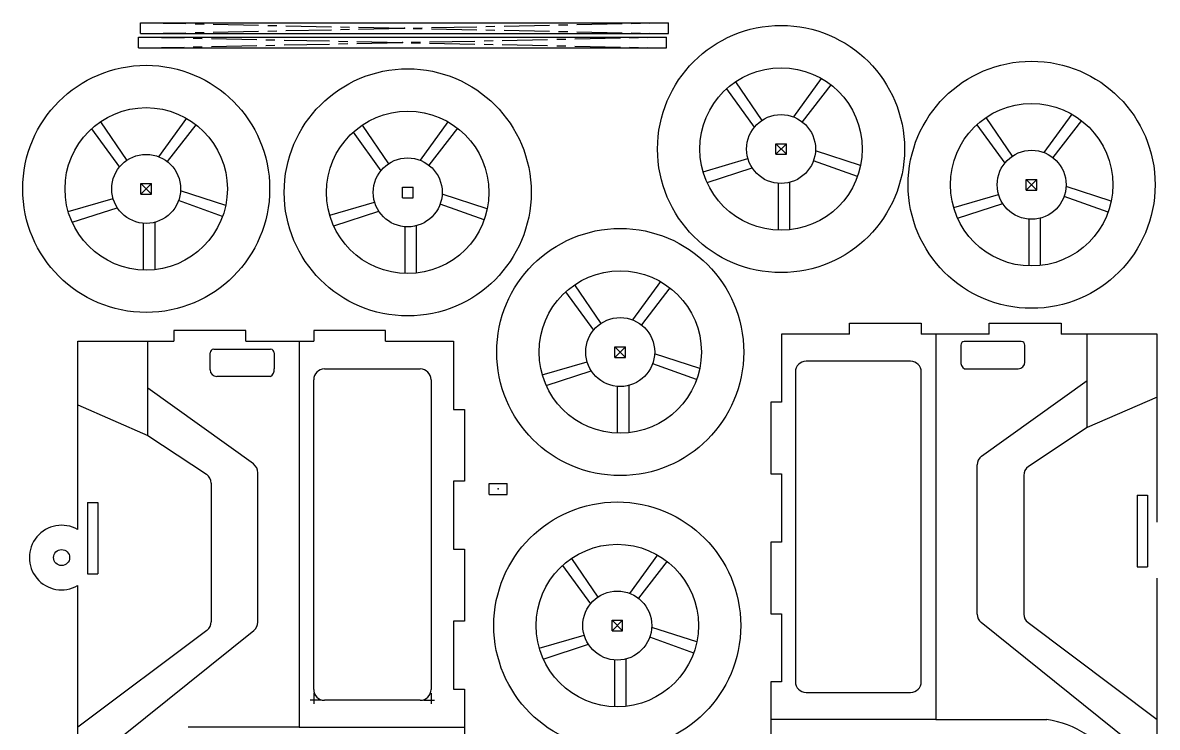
# Model space of a CAD drawing. Header units: millimetres. Extents: x 0 to 627, y -7 to 442.
# Drawn here: x -0.4 to 316.6, y 203 to 399.7 of the extents above; entities that cross this region are included whole.
import ezdxf

# ---------------------------------------------------------------- set-up
doc = ezdxf.new("R2010")
doc.units = ezdxf.units.MM
doc.header["$PDSIZE"] = -1
doc.linetypes.add('CENTERX2', pattern=[20.32, 12.7, -2.54, 2.54, -2.54])

msp = doc.modelspace()

# ---------------------------------------------------------------- linework, layer by layer
at = {"color": 7, "linetype": 'Continuous'}
for p, q in [((32.54, 396.62), (32.54, 399.68)), ((32.54, 399.68), (180.04, 399.68)), ((180.04, 396.62), (180.04, 399.68)), ((32.54, 396.62), (180.04, 396.62)), ((32.02, 392.62), (32.02, 395.68)), ((32.02, 395.68), (179.52, 395.68)), ((179.52, 392.62), (179.52, 395.68)), ((32.02, 392.62), (179.52, 392.62)), ((222.75, 384.12), (214.96, 373.41)), ((196.24, 381.19), (204.02, 370.48)), ((198.76, 383.18), (206.1, 372.38)), ((225.41, 382.34), (217.41, 372.03)), ((292.76, 374.15), (284.97, 363.43)), ((21.38, 372.05), (28.71, 361.25)), ((45.36, 372.99), (37.58, 362.28)), ((48.03, 371.21), (40.03, 360.9)), ((94.45, 371.07), (101.79, 360.27)), ((118.44, 372.01), (110.65, 361.3)), ((266.25, 371.21), (274.03, 360.5)), ((268.77, 373.2), (276.11, 362.41)), ((295.42, 372.36), (287.42, 362.05)), ((18.86, 370.06), (26.64, 359.35)), ((91.93, 369.08), (99.71, 358.37)), ((121.1, 370.23), (113.1, 359.92)), ((210.04, 362.94), (210.04, 365.89)), ((210.04, 365.89), (212.99, 365.89)), ((212.99, 362.94), (212.99, 365.89)), ((189.73, 358.09), (202.26, 361.73)), ((210.04, 362.94), (212.99, 362.94)), ((233.72, 359.82), (221.13, 363.91)), ((190.84, 355.08), (203.43, 359.17)), ((232.85, 356.73), (220.57, 361.15)), ((214, 341.87), (214, 355.11)), ((280.04, 352.96), (280.04, 355.91)), ((280.04, 355.91), (282.99, 355.91)), ((282.99, 352.96), (282.99, 355.91)), ((32.65, 351.81), (32.65, 354.76)), ((32.65, 354.76), (35.6, 354.76)), ((35.6, 351.81), (35.6, 354.76)), ((56.34, 348.69), (43.75, 352.78)), ((105.73, 350.83), (105.73, 353.78)), ((105.73, 353.78), (108.68, 353.78)), ((108.68, 350.83), (108.68, 353.78)), ((210.8, 341.74), (210.8, 354.79)), ((280.04, 352.96), (282.99, 352.96)), ((303.73, 349.84), (291.14, 353.94)), ((12.34, 346.96), (24.88, 350.6)), ((32.65, 351.81), (35.6, 351.81)), ((55.47, 345.6), (43.19, 350.02)), ((85.42, 345.98), (97.95, 349.62)), ((105.73, 350.83), (108.68, 350.83)), ((128.54, 344.62), (116.26, 349.05)), ((129.41, 347.71), (116.82, 351.8)), ((259.74, 348.11), (272.27, 351.75)), ((260.85, 345.1), (273.44, 349.19)), ((302.86, 346.76), (290.58, 351.18)), ((13.46, 343.95), (26.05, 348.04)), ((86.53, 342.97), (99.12, 347.06)), ((33.42, 330.61), (33.42, 343.67)), ((36.62, 330.74), (36.62, 343.98)), ((106.49, 329.64), (106.49, 342.69)), ((109.69, 329.76), (109.69, 343)), ((280.81, 331.77), (280.81, 344.82)), ((284.01, 331.89), (284.01, 345.14)), ((177.81, 327.45), (170.03, 316.73)), ((151.3, 324.51), (159.09, 313.8)), ((153.82, 326.5), (161.16, 315.71)), ((180.48, 325.66), (172.48, 315.35)), ((230.63, 315.78), (250.68, 315.78)), ((230.63, 312.75), (230.63, 315.78)), ((250.68, 315.78), (250.68, 312.75)), ((269.68, 315.78), (289.73, 315.78)), ((269.68, 312.75), (269.68, 315.78)), ((289.73, 315.78), (289.73, 312.75)), ((14.99, 310.73), (41.89, 310.73)), ((14.99, 258.18), (14.99, 310.73)), ((34.6, 284.47), (34.6, 310.73)), ((61.94, 313.78), (41.89, 313.78)), ((41.89, 313.78), (41.89, 310.73)), ((61.94, 310.73), (61.94, 313.78)), ((61.94, 310.73), (80.94, 310.73)), ((76.85, 310.73), (76.85, 202.98)), ((100.99, 313.78), (80.94, 313.78)), ((80.94, 313.78), (80.94, 310.73)), ((100.99, 310.73), (100.99, 313.78)), ((100.99, 310.73), (119.99, 310.73)), ((119.99, 310.73), (119.99, 291.73)), ((230.63, 312.75), (211.63, 312.75)), ((211.63, 312.75), (211.63, 293.75)), ((269.68, 312.75), (250.68, 312.75)), ((254.77, 312.89), (254.77, 205.14)), ((316.63, 312.75), (289.73, 312.75)), ((297.03, 286.64), (297.03, 312.89)), ((316.63, 260.21), (316.63, 312.75)), ((52.99, 308.5), (68.91, 308.5)), ((165.1, 306.26), (165.1, 309.21)), ((165.1, 309.21), (168.05, 309.21)), ((168.05, 306.26), (168.05, 309.21)), ((261.71, 309.66), (261.71, 305.18)), ((278.63, 310.66), (262.71, 310.66)), ((279.63, 304.95), (279.63, 309.66)), ((51.99, 302.79), (51.99, 307.5)), ((69.91, 307.5), (69.91, 303.01)), ((144.79, 301.41), (157.32, 305.05)), ((165.1, 306.26), (168.05, 306.26)), ((187.92, 300.06), (175.64, 304.48)), ((188.79, 303.14), (176.19, 307.24)), ((247.68, 305.18), (218.5, 305.18)), ((83.94, 303.01), (110.72, 303.01)), ((145.9, 298.4), (158.5, 302.49)), ((215.5, 302.18), (215.5, 215.7)), ((250.68, 215.7), (250.68, 302.18)), ((262.74, 303.07), (277.75, 303.07)), ((68.89, 300.9), (53.87, 300.9)), ((80.94, 213.53), (80.94, 300.01)), ((113.72, 300.01), (113.72, 213.53)), ((165.86, 285.07), (165.86, 298.12)), ((169.07, 285.19), (169.07, 298.44)), ((267.53, 278.66), (297.03, 299.79)), ((64.09, 276.5), (34.6, 297.63)), ((316.63, 295.15), (297.03, 286.64)), ((14.99, 292.99), (34.6, 284.47)), ((119.99, 291.73), (123.04, 291.73)), ((123.04, 291.73), (123.04, 271.68)), ((211.63, 293.75), (208.61, 293.75)), ((208.61, 293.75), (208.61, 273.7)), ((297.03, 286.64), (280.65, 275.76)), ((34.6, 284.47), (50.97, 273.6)), ((266.28, 234.54), (266.28, 276.22)), ((65.34, 232.37), (65.34, 274.06)), ((208.61, 273.7), (211.63, 273.7)), ((211.63, 273.7), (211.63, 254.7)), ((279.31, 273.26), (279.31, 234.6)), ((52.31, 271.1), (52.31, 232.44)), ((123.04, 271.68), (119.99, 271.68)), ((119.99, 271.68), (119.99, 252.68)), ((129.98, 268.01), (129.98, 271.06)), ((129.98, 271.06), (134.98, 271.06)), ((134.98, 268.01), (134.98, 271.06)), ((129.98, 268.01), (134.98, 268.01)), ((310.98, 267.75), (313.93, 267.75)), ((310.98, 267.75), (310.98, 247.8)), ((313.93, 267.75), (313.93, 247.8)), ((17.69, 265.73), (20.64, 265.73)), ((17.69, 265.73), (17.69, 245.78)), ((20.64, 265.73), (20.64, 245.78)), ((211.63, 254.7), (208.61, 254.7)), ((208.61, 254.7), (208.61, 234.65)), ((119.99, 252.68), (123.04, 252.68)), ((123.04, 252.68), (123.04, 232.63)), ((176.99, 251.09), (169.2, 240.37)), ((150.48, 248.16), (158.27, 237.44)), ((153, 250.14), (160.34, 239.35)), ((179.66, 249.31), (171.66, 238.99)), ((310.98, 247.8), (313.93, 247.8)), ((17.69, 245.78), (20.64, 245.78)), ((316.63, 60.21), (316.63, 244.57)), ((14.99, 58.18), (14.99, 242.55)), ((208.61, 234.65), (211.63, 234.65)), ((211.63, 234.65), (211.63, 215.65)), ((123.04, 232.63), (119.99, 232.63)), ((119.99, 232.63), (119.99, 213.63)), ((164.28, 229.91), (164.28, 232.86)), ((164.28, 232.86), (167.23, 232.86)), ((167.23, 229.91), (167.23, 232.86)), ((316.63, 192.7), (267.4, 232.2)), ((280.51, 232.2), (316.63, 205.14)), ((51.11, 230.03), (14.99, 202.98)), ((14.99, 190.54), (64.22, 230.03)), ((143.97, 225.05), (156.5, 228.69)), ((164.28, 229.91), (167.23, 229.91)), ((187.97, 226.79), (175.37, 230.88)), ((145.08, 222.04), (157.68, 226.14)), ((187.1, 223.7), (174.82, 228.12)), ((168.25, 208.84), (168.25, 222.08)), ((165.04, 208.71), (165.04, 221.76)), ((211.63, 215.65), (208.61, 215.65)), ((208.61, 215.65), (208.61, 195.6)), ((80.94, 212.53), (80.94, 209.53)), ((113.72, 212.53), (113.72, 209.53)), ((119.99, 213.63), (123.04, 213.63)), ((123.04, 213.63), (123.04, 193.58)), ((218.5, 212.7), (247.68, 212.7)), ((82.94, 210.53), (79.94, 210.53)), ((110.72, 210.53), (83.94, 210.53)), ((111.72, 210.53), (114.72, 210.53)), ((76.85, 202.98), (45.84, 202.98)), ((76.85, 202.98), (123.04, 202.98)), ((254.77, 205.14), (208.61, 205.14)), ((254.77, 205.14), (285.78, 205.14))]:
    msp.add_line(p, q, dxfattribs=at)
at = {"color": 7, "linetype": 'CENTERX2'}
for p, q in [((32.54, 396.62), (180.04, 399.68)), ((32.54, 399.68), (180.04, 396.62)), ((32.02, 392.62), (179.52, 395.68)), ((32.02, 395.68), (179.52, 392.62)), ((210.04, 362.94), (212.99, 365.89)), ((210.04, 365.89), (212.99, 362.94)), ((280.04, 352.96), (282.99, 355.91)), ((280.04, 355.91), (282.99, 352.96)), ((32.65, 351.81), (35.6, 354.76)), ((32.65, 354.76), (35.6, 351.81)), ((165.1, 306.26), (168.05, 309.21)), ((165.1, 309.21), (168.05, 306.26)), ((164.28, 229.91), (167.23, 232.86)), ((164.28, 232.86), (167.23, 229.91))]:
    msp.add_line(p, q, dxfattribs=at)
at = {"color": 7, "linetype": 'Continuous'}
for centre, radius in [((211.51, 364.42), 34.5), ((34.13, 353.29), 34.5), ((107.2, 352.31), 34.5), ((211.51, 364.42), 22.68), ((281.52, 354.44), 34.5), ((34.13, 353.29), 22.68), ((107.2, 352.31), 22.68), ((281.52, 354.44), 22.68), ((211.51, 364.42), 9.63), ((34.13, 353.29), 9.63), ((107.2, 352.31), 9.63), ((281.52, 354.44), 9.63), ((166.57, 307.74), 34.5), ((166.57, 307.74), 22.68), ((166.57, 307.74), 9.63), ((165.75, 231.38), 34.5), ((165.75, 231.38), 22.68), ((10.5, 250.36), 2.25), ((165.75, 231.38), 9.63)]:
    msp.add_circle(centre, radius, dxfattribs=at)
for centre, radius, start, end in [((52.99, 307.5), 1, 90, 180), ((68.91, 307.5), 1, 0, 90), ((262.71, 309.66), 1, 90, 180), ((278.63, 309.66), 1, 0, 90), ((218.5, 302.18), 3, 90, 180), ((247.68, 302.18), 3, 0, 90), ((263.89, 304.93), 2.19, 173.5278, 238.3567), ((277.75, 304.95), 1.88, 270, 0), ((53.87, 302.79), 1.88, 180, 270), ((67.74, 302.77), 2.19, 301.6433, 6.4722), ((83.94, 300.01), 3, 90, 180), ((110.72, 300.01), 3, 0, 90), ((62.34, 274.06), 3, 0, 54.3795), ((269.28, 276.22), 3, 125.6205, 180), ((49.31, 271.1), 3, 0, 56.4182), ((282.31, 273.26), 3, 123.5818, 180), ((10.5, 250.36), 9.01, 60.1517, 299.8483), ((282.31, 234.6), 3, 180, 233.1665), ((49.31, 232.44), 3, 306.8335, 0), ((62.34, 232.37), 3, 308.7345, 0), ((269.28, 234.54), 3, 180, 231.2655), ((218.5, 215.7), 3, 180, 270), ((247.68, 215.7), 3, 270, 0), ((83.94, 213.53), 3, 180, 270), ((110.72, 213.53), 3, 270, 0), ((281.47, 177.04), 28.43, 33.4403, 81.2724)]:
    msp.add_arc(centre, radius, start, end, dxfattribs=at)
for p in [(106.29, 398.15), (105.77, 394.15), (132.48, 269.53)]:
    msp.add_point(p, dxfattribs=at)

doc.saveas('drawing.dxf')
